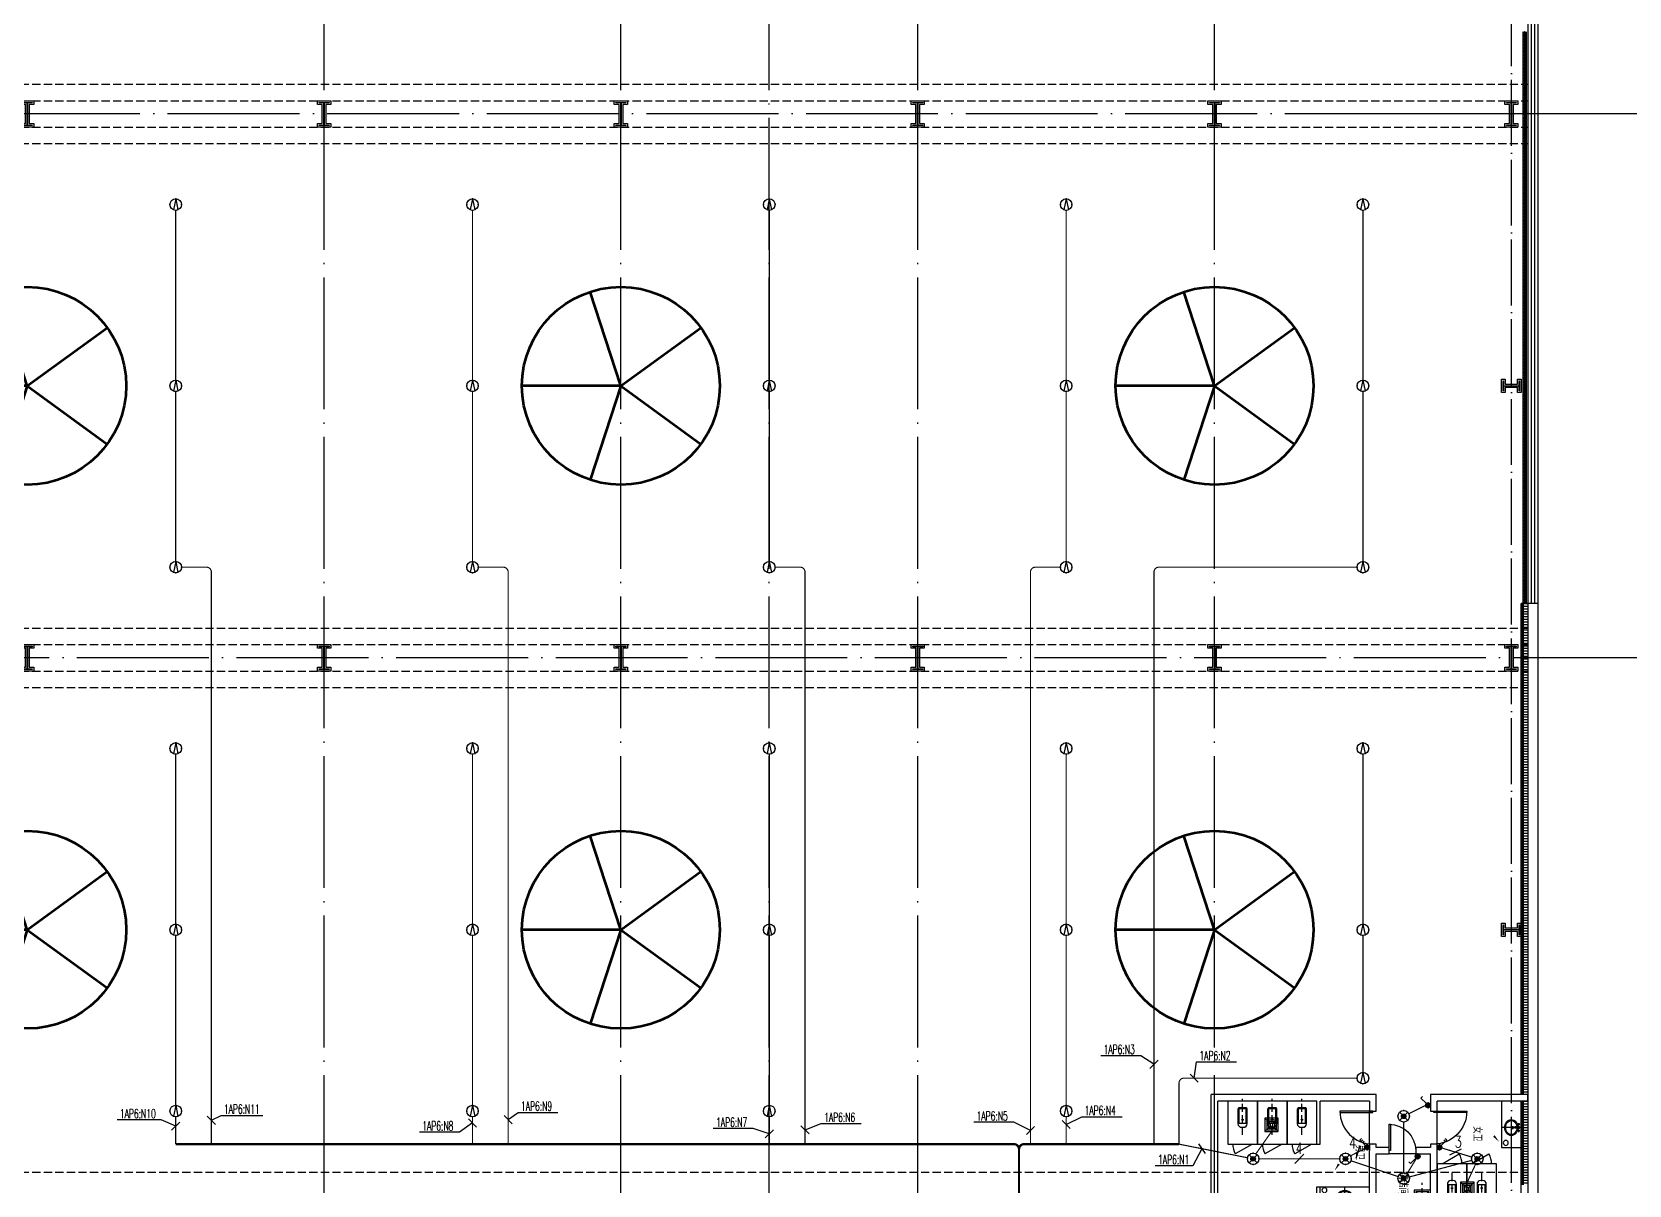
# Model space of a CAD drawing. Extents: x -1396510 to 1250330, y -1892470 to 1623980.
# Drawn here: x 107627 to 156055, y -798625 to -763642 of the extents above; entities that cross this region are included whole.
import ezdxf
from ezdxf.enums import TextEntityAlignment as Align

# ---------------------------------------------------------------- set-up
doc = ezdxf.new("R2010")
doc.units = 0
doc.header["$LTSCALE"] = 1000
doc.header["$MEASUREMENT"] = 0
for name, pattern in [('10平面$1$DOTE', [2.42, 2, -0.2, 0.02, -0.2]), ('DASH', [0.35, 0.25, -0.1]), ('DOTE', [2.42, 2, -0.2, 0.02, -0.2])]:
    doc.linetypes.add(name, pattern=pattern)
doc.layers.get('Defpoints').update_dxf_attribs({"color": 210})
for name, color, linetype in [('10平面$1$A-AXIS-DOTE', 14, '10平面$1$DOTE'), ('99平面图例外参$0$A-HATCH-2', 251, 'Continuous'), ('A-AXIS-DOTE', 14, 'DOTE'), ('A-AXIS-DP', 126, 'Continuous'), ('A-AXIS-SYMB', 3, 'Continuous'), ('A-HATCH-2', 251, 'Continuous'), ('A-HRAIL', 173, 'Continuous'), ('A-LIN-V', 9, 'Continuous'), ('A-TEXT', 61, 'Continuous'), ('A-WC', 223, 'Continuous'), ('A-WINDOW', 140, 'Continuous'), ('AS-COLN', 6, 'Continuous'), ('AS-WALL', 40, 'Continuous'), ('CURTWALL', 4, 'Continuous'), ('DIM-照明', 3, 'Continuous'), ('EQUIP-照明', 3, 'Continuous'), ('TEL_TEXT', 7, 'Continuous'), ('WIRE-照明', 1, 'Continuous'), ('建-门', 4, 'Continuous'), ('灯具', 1, 'Continuous')]:
    doc.layers.add(name, color=color, linetype=linetype)
doc.layers.add('A-云线2', color=3, linetype='Continuous', plot=False)
doc.styles.add('_TCH_WINDOW', font='SIMPLEX', dxfattribs={"height": 3.5, "bigfont": 'GBCBIG'})
doc.styles.add('_TEL_DIM', font='SIMPLEX', dxfattribs={"width": 0.8, "height": 3.5, "bigfont": 'HZTXT'})
doc.styles.get("Standard").update_dxf_attribs({"font": 'gbenor.shx', "bigfont": 'gbcbig.shx'})

# ---------------------------------------------------------------- blocks, each defined once
blk = doc.blocks.new('清洁间')
at = {"layer": 'A-AXIS-DOTE', "color": 0, "linetype": 'DASH'}
blk.add_lwpolyline([(2044571, 1694020), (2045331, 1694020)], dxfattribs=at)
at = {"layer": 'A-WC', "color": 0}
for points in [[(2045106, 1693770), (2045106, 1694270), (2044606, 1694270), (2044606, 1693770)], [(2045056, 1693820), (2045056, 1694220), (2044656, 1694220), (2044656, 1693820)]]:
    blk.add_lwpolyline(points, close=True, dxfattribs=at)
for points in [[(2044828, 1694048), (2044656, 1694220)], [(2044884, 1694048), (2045056, 1694220)], [(2044656, 1693820), (2044828, 1693991)], [(2045056, 1693820), (2044884, 1693991)]]:
    blk.add_lwpolyline(points, dxfattribs=at)
blk.add_circle((2044856, 1694020), 40, dxfattribs=at)
blk = doc.blocks.new('厕卫')
at = {"layer": 'A-AXIS-DOTE', "color": 0, "linetype": 'DASH'}
blk.add_line((50, -823), (50, 272), dxfattribs=at)
at = {"layer": 'A-WC', "color": 0}
for p, q in [((190, -470), (-90, -470)), ((-60, -40), (-60, -470)), ((150, -30), (-50, -30)), ((160, -470), (160, -40)), ((350, -1097), (-170, -1397))]:
    blk.add_line(p, q, dxfattribs=at)
blk.add_lwpolyline([(-400, 203), (-400, -1097), (500, -1097), (500, 203)], close=True, dxfattribs=at)
blk.add_lwpolyline([(190, -40, 0.414214), (150, 0), (-50, 0, 0.414214), (-90, -40), (-90, -480, 0.414214), (20, -590), (80, -590, 0.414214), (190, -480)], format="xyb", close=True, dxfattribs=at)
blk.add_circle((50, -359), 20, dxfattribs=at)
for centre, radius, start, end in [((-50, -40), 10, 90, 180), ((150, -40), 10, 0, 90), ((350, -1097), 600, 180, 209.9999)]:
    blk.add_arc(centre, radius, start, end, dxfattribs=at)
for p in [(50, 0), (50, -359)]:
    blk.add_point(p, dxfattribs=at)
blk = doc.blocks.new('$lvtry$00000224')
at = {"color": 0}
for p, q in [((-363, 0), (-363, -300)), ((-338, 0), (-363, 0)), ((-338, -300), (-363, -300)), ((-338, 0), (-338, -300)), ((337, 0), (337, -300)), ((362, 0), (337, 0)), ((362, -300), (337, -300)), ((362, 0), (362, -300))]:
    blk.add_line(p, q, dxfattribs=at)
at = {"color": 0, "elevation": 0}
blk.add_lwpolyline([(-205, -131), (-205, 0), (205, 0), (205, -131, 0.268068), (51, -263, -0.317765), (0, -300, -0.317765), (-51, -263, 0.268068)], format="xyb", close=True, dxfattribs=at)
at = {"color": 0}
blk.add_circle((0, -182, 0), 20, dxfattribs=at)
for centre, radius, start, end in [((-152, -115, 0), 10, 114.1084, 248.1394), ((5, -466, 0), 395, 66.6675, 114.1084), ((-243, -341, 0), 233, 19.2639, 68.1394), ((0, -256, 0), 24, 199.2639, 269.4998), ((0, -256, 0), 24, 270.5002, 340.7361), ((243, -341, 0), 233, 110.4941, 160.7361), ((158, -113, 0), 10, 290.4941, 66.6675)]:
    blk.add_arc(centre, radius, start, end, dxfattribs=at)
blk.add_point((0, -182, 0), dxfattribs=at)
at = {"layer": 'A-AXIS-DOTE', "color": 0}
blk.add_lwpolyline([(0, 153), (0, -367)], dxfattribs=at)
blk = doc.blocks.new('小便器')
at = {"layer": 'A-WC', "color": 8, "xscale": -1, "rotation": 89.99999999999999}
blk.add_blockref('$lvtry$00000224', (2044606, 1695654), dxfattribs=at)
blk = doc.blocks.new('45345')
at = {"layer": 'A-WC'}
h = blk.add_hatch(dxfattribs=at)
h.set_pattern_fill('ANSI31', color=0, scale=10)
h.set_pattern_definition([(30, (40598742844.535, 3385776346.45), (-7.9375, 13.74815), [])])
edge = h.paths.add_edge_path()
edge.add_arc((40598742441.347763, 3385774511.717568), 50, 0, 360)
at = {"layer": 'A-WC', "color": 0}
blk.add_circle((40598742441.347763, 3385774511.717568), 50, dxfattribs=at)
blk = doc.blocks.new('343243')
at = {"layer": '10平面$1$A-AXIS-DOTE', "color": 0}
blk.add_lwpolyline([(-137039, 783550), (-137039, 784210)], dxfattribs=at)
at = {"layer": 'A-WC', "color": 0}
for p, q in [((-137176, 783694), (-137103, 783694)), ((-137139, 783657), (-137139, 783731)), ((-137084, 783875), (-136994, 783875)), ((-137071, 783707), (-137056, 783814)), ((-137064, 783668), (-137071, 783707)), ((-137064, 783668), (-137056, 783814)), ((-137064, 783668), (-137014, 783668)), ((-137063, 783687), (-137015, 783687)), ((-137056, 783814), (-137022, 783814)), ((-137056, 783804), (-137022, 783804)), ((-137039, 783830), (-137039, 783920)), ((-137014, 783668), (-137022, 783814)), ((-137008, 783707), (-137022, 783814)), ((-137014, 783668), (-137008, 783707)), ((-136976, 783694), (-136903, 783694)), ((-136939, 783657), (-136939, 783731))]:
    blk.add_line(p, q, dxfattribs=at)
for points in [[(-137069, 783721, -0.055034), (-137132, 783735, -0.088849), (-137208, 783776, -0.104988), (-137263, 783843, -0.12017), (-137282, 783920, -0.12017), (-137263, 783997, -0.104988), (-137208, 784064, -0.088849), (-137132, 784105, -0.080052), (-137039, 784120, -0.080052)], [(-137065, 783751, -0.056066), (-137123, 783763, -0.088849), (-137190, 783800, -0.104988), (-137237, 783857, -0.12017), (-137252, 783920, -0.12017), (-137237, 783983, -0.104988), (-137190, 784040, -0.088849), (-137123, 784077, -0.080052), (-137039, 784090, -0.080052)], [(-137039, 784120, -0.080052), (-136946, 784105, -0.088849), (-136870, 784064, -0.104988), (-136815, 783997, -0.12017), (-136796, 783920, -0.12017), (-136815, 783843, -0.104988), (-136870, 783776, -0.088849), (-136946, 783735, -0.055034), (-137010, 783721, -0.080052)], [(-137039, 784090, -0.080052), (-136956, 784077, -0.088849), (-136889, 784040, -0.104988), (-136842, 783983, -0.12017), (-136826, 783920, -0.12017), (-136842, 783857, -0.104988), (-136889, 783800, -0.088849), (-136956, 783763, -0.056066), (-137014, 783751, -0.080052)]]:
    blk.add_lwpolyline(points, format="xyb", dxfattribs=at)
for centre, radius in [((-137139, 783694), 25), ((-137139, 783694), 15), ((-137039, 783875), 30), ((-137039, 783875), 20), ((-136939, 783694), 25), ((-136939, 783694), 15)]:
    blk.add_circle(centre, radius, dxfattribs=at)
for centre, start, end in [((-137040, 783695), 80.5252, 279.4748), ((-137038, 783695), 260.5252, 99.4748)]:
    blk.add_arc(centre, 7.19, start, end, dxfattribs=at)
blk = doc.blocks.new('*U14')
at = {"color": 0}
blk.add_lwpolyline([(500, 0), (500, 1000), (460, 1000), (460, 0)], close=True, dxfattribs=at)
blk.add_arc((500, 0), 1000, 90, 180, dxfattribs=at)
blk = doc.blocks.new('*U13')
at = {"color": 0, "xscale": 0.001, "yscale": 0.001, "zscale": 0.001}
blk.add_blockref('*U14', (0, 0), dxfattribs=at)
blk = doc.blocks.new('*U16')
at = {"color": 0}
blk.add_lwpolyline([(400, 0), (400, 800), (360, 800), (360, 0)], close=True, dxfattribs=at)
blk.add_arc((400, 0), 800, 90, 180, dxfattribs=at)
blk = doc.blocks.new('*U15')
at = {"color": 0, "xscale": 0.00125, "yscale": 0.00125, "zscale": 0.00125}
blk.add_blockref('*U16', (0, 0), dxfattribs=at)
blk = doc.blocks.new('G$CA7A27C8F')
at = {"layer": 'A-AXIS-DOTE', "color": 8}
blk.add_lwpolyline([(2222, -4363), (1702, -4363)], dxfattribs=at)
at = {"layer": 'A-AXIS-SYMB', "color": 8}
for points in [[(-426, 1047, 0, 0, 0), (104, 1517, 0, 64, 0), (-76, 1358, 0, 0, 0)], [(1310, -1863, 0, 0, 0), (1840, -1393, 0, 64, 0), (1660, -1552, 0, 0, 0)], [(364, -3083, 0, 0, 0), (980, -3473, 0, 64, 0), (777, -3344, 0, 0, 0)]]:
    blk.add_lwpolyline(points, format="xyseb", dxfattribs=at)
at = {"layer": 'A-LIN-V', "color": 8}
blk.add_line((2070, 2187), (-1130, 2187), dxfattribs=at)
at = {"layer": 'A-WC', "color": 8}
for p, q in [((1470, -3913), (1470, -2413)), ((2070, -4700), (1770, -4700)), ((1770, -4700), (1770, -4725)), ((2070, -4725), (1770, -4725))]:
    blk.add_line(p, q, dxfattribs=at)
at = {"layer": 'A-WC'}
blk.add_line((2070, -4700), (2070, -4725), dxfattribs=at)
at = {"layer": 'A-WC', "color": 8}
blk.add_lwpolyline([(-1130, 1587), (270, 1587), (270, 2187), (270, 2187)], dxfattribs=at)
at = {"layer": 'A-WC', "color": 8, "elevation": 0}
blk.add_lwpolyline([(1939, -4568), (2070, -4568), (2070, -4158), (1939, -4158, -0.268068), (1806, -4312, 0.317765), (1770, -4363, 0.317765), (1806, -4414, -0.268068)], format="xyb", close=True, dxfattribs=at)
at = {"layer": 'A-WC', "color": 8}
blk.add_circle((1888, -4363, 0), 20, dxfattribs=at)
for centre, radius, start, end in [((1814, -4363, 0), 24, 109.2639, 179.4998), ((1729, -4120, 0), 233, 289.2639, 339.5059), ((1957, -4205, 0), 10, 23.3325, 159.5059), ((1603, -4358, 0), 395, 335.8916, 23.3325), ((1814, -4363, 0), 24, 180.5002, 250.7361), ((1729, -4606, 0), 233, 21.8606, 70.7361), ((1955, -4515, 0), 10, 201.8606, 335.8916)]:
    blk.add_arc(centre, radius, start, end, dxfattribs=at)
blk.add_point((1888, -4363, 0), dxfattribs=at)
at = {"layer": 'AS-WALL'}
for p, q in [((-1330, 2387), (-1330, -563)), ((-1130, 2387), (-1330, 2387)), ((-1130, 2387), (-1130, -363)), ((2070, 2387), (2070, -363)), ((2270, 2387), (2070, 2387)), ((2270, 2387), (2270, -463)), ((-830, -363), (-1130, -363)), ((-830, -563), (-830, -363)), ((370, -363), (170, -363)), ((170, -363), (170, -563)), ((2070, -363), (370, -363)), ((2270, -463), (2270, -2313)), ((-1330, -563), (-830, -563)), ((170, -563), (270, -563)), ((270, -563), (270, -1013)), ((470, -1013), (470, -563)), ((2070, -563), (470, -563)), ((2070, -563), (2070, -2213)), ((270, -1013), (470, -1013)), ((470, -1813), (270, -1813)), ((270, -1813), (270, -2213)), ((470, -2213), (470, -1813)), ((-1330, -2213), (-1330, -3963)), ((-830, -2213), (-1330, -2213)), ((-1130, -2413), (-1130, -3913)), ((-1130, -2413), (-830, -2413)), ((-830, -2413), (-830, -2213)), ((270, -2213), (170, -2213)), ((170, -2213), (170, -2413)), ((170, -2413), (370, -2413)), ((2070, -2413), (370, -2413)), ((2070, -2213), (470, -2213)), ((2070, -2413), (2070, -3913)), ((2270, -2313), (2270, -3963)), ((-1330, -3963), (-1330, -7213)), ((170, -3913), (-1130, -3913)), ((170, -4013), (-1130, -4013)), ((-1130, -4013), (-1130, -7013)), ((170, -4013), (170, -3913)), ((2070, -3913), (1470, -3913)), ((1470, -4013), (1470, -3913)), ((2070, -4013), (1470, -4013)), ((2070, -4013), (2070, -7013)), ((2270, -3963), (2270, -7213)), ((2270, -7213), (-1330, -7213)), ((2070, -7013), (-1130, -7013))]:
    blk.add_line(p, q, dxfattribs=at)
at = {"layer": '建-门'}
for p, q in [((170, -363), (-830, -363)), ((470, -1013), (470, -1813)), ((170, -2413), (-830, -2413))]:
    blk.add_line(p, q, dxfattribs=at)
at = {"color": 8}
for name, p, rotation in [('厕卫', (1866, 1037), 270), ('厕卫', (1866, 137), 270), ('厕卫', (-928, -4513), 90), ('小便器', (2046676, 1690591), 180), ('厕卫', (-928, -5413), 90), ('小便器', (2046676, 1689891), 180), ('厕卫', (-928, -6313), 90), ('小便器', (2046676, 1689191), 180)]:
    blk.add_blockref(name, p, dxfattribs=dict(at, rotation=rotation))
at = {"layer": 'A-HRAIL', "color": 8, "rotation": 180}
blk.add_blockref('清洁间', (2046676, 1693207), dxfattribs=at)
at = {"layer": 'A-LIN-V', "color": 8, "xscale": -1.5, "yscale": 1.5, "zscale": 1.5}
for p in [(60898113797, -5078660050), (60898115621, -5078662967), (60898115232, -5078665548)]:
    blk.add_blockref('45345', p, dxfattribs=at)
at = {"layer": 'A-WINDOW', "color": 8}
for p, rotation in [((-137370, 785805), 180), ((785700, 133876), 90)]:
    blk.add_blockref('343243', p, dxfattribs=dict(at, rotation=rotation))
at = {"layer": '建-门'}
for name, p, xscale, yscale, zscale, rotation in [('*U13', (-330, -463), 1000, -1000, 199.9999999999999, 180.0000000000208), ('*U15', (370, -1413), 800, -800, 199.9999999999998, 270), ('*U13', (-330, -2313), 1000, 1000, 200, 180.0000000000208)]:
    blk.add_blockref(name, p, dxfattribs=dict(at, xscale=xscale, yscale=yscale, zscale=zscale, rotation=rotation))
at = {"layer": 'A-TEXT', "color": 8, "style": '_TCH_WINDOW'}
for s, p in [('女卫', (-372, 733)), ('清洁间', (1028, -1515)), ('男卫', (191, -2836))]:
    blk.add_text(s, height=231.5, dxfattribs=at).set_placement(p)
blk = doc.blocks.new('nt66')
at = {"layer": 'A-HATCH-2', "color": 8}
blk.add_lwpolyline([(-195840, 766870), (-195440, 766870), (-195440, 766758), (-195586, 766758), (-195586, 766182), (-195440, 766182), (-195440, 766070), (-195840, 766070), (-195840, 766182), (-195694, 766182), (-195694, 766758), (-195840, 766758)], close=True, dxfattribs=at)
at = {"layer": 'AS-COLN'}
blk.add_lwpolyline([(-195790, 766820), (-195490, 766820), (-195490, 766808), (-195636, 766808), (-195636, 766132), (-195490, 766132), (-195490, 766120), (-195790, 766120), (-195790, 766132), (-195644, 766132), (-195644, 766808), (-195790, 766808)], close=True, dxfattribs=at)
blk = doc.blocks.new('342343243')
at = {"layer": 'A-AXIS-DP', "color": 5}
blk.add_lwpolyline([(-155704, 832070), (-155404, 832070), (-155404, 832058), (-155550, 832058), (-155550, 831582), (-155404, 831582), (-155404, 831570), (-155704, 831570), (-155704, 831582), (-155558, 831582), (-155558, 832058), (-155704, 832058), (-155704, 832070)], close=True, dxfattribs=at)
at = {"layer": 'A-HATCH-2'}
blk.add_lwpolyline([(-155754, 832120), (-155354, 832120), (-155354, 832008), (-155500, 832008), (-155500, 831632), (-155354, 831632), (-155354, 831520), (-155754, 831520), (-155754, 831632), (-155608, 831632), (-155608, 832008), (-155754, 832008)], close=True, dxfattribs=at)
blk = doc.blocks.new('33333')
for p in [(21786, -93400), (30786, -93400), (39786, -93400), (48786, -93400), (57786, -93400), (66786, -93400), (21786, -109900), (30786, -109900), (39786, -109900), (48786, -109900), (57786, -109900), (66786, -109900)]:
    blk.add_blockref('nt66', p)
at = {"layer": 'A-AXIS-DP', "rotation": 270}
for p in [(-960674, 509266), (-960674, 492766)]:
    blk.add_blockref('342343243', p, dxfattribs=at)
blk = doc.blocks.new('w42343')
at = {"layer": 'A-HATCH-2', "color": 8, "linetype": 'DASH'}
for p, q in [((-263654, 673970), (-128354, 673970)), ((-263654, 673470), (-128354, 673470)), ((-263654, 672670), (-128354, 672670)), ((-263654, 672170), (-128354, 672170)), ((-263654, 657470), (-128354, 657470)), ((-263654, 656970), (-128354, 656970)), ((-263654, 656170), (-128354, 656170)), ((-263654, 655670), (-128354, 655670)), ((-263654, 640970), (-128354, 640970))]:
    blk.add_line(p, q, dxfattribs=at)
blk = doc.blocks.new('w4324324')
at = {"layer": 'A-HATCH-2', "color": 0, "lineweight": 60}
for q in [(-1694760, 686605), (-1697614, 684532), (-1691907, 684532), (-1696524, 681178), (-1692997, 681178)]:
    blk.add_line((-1694760, 683605), q, dxfattribs=at)
blk.add_circle((-1694760, 683605), 3000, dxfattribs=at)
blk = doc.blocks.new('ner546')
at = {"layer": 'A-LIN-V', "color": 8}
for p in [(565280, -28744), (581780, -28744), (565280, -46744), (581780, -46744), (565280, -64744), (581780, -64744)]:
    blk.add_blockref('w4324324', p, dxfattribs=at)
blk = doc.blocks.new('99平面图例外参$0$$LinePat$填挖边坡')
at = {"color": 0}
for p, q in [((0, 0), (0, -1500)), ((300, 0), (300, -600))]:
    blk.add_line(p, q, dxfattribs=at)
at = {"layer": 'Defpoints', "color": 0}
blk.add_point((600, 0), dxfattribs=at)
blk = doc.blocks.new('99平面图例外参$0$$LinePat$圆环')
for points in [[(0, 150), (300, 150)], [(0, 0), (300, 0)], [(0, -150), (300, -150)]]:
    blk.add_lwpolyline(points)
at = {"color": 0}
blk.add_circle((150, 0), 150, dxfattribs=at)
blk = doc.blocks.new('世赫2#厂房一层0821')
at = {"layer": 'A-AXIS-DOTE', "color": 8, "ltscale": 2}
for p, q in [((120300, -87498.9), (120300, 6300)), ((129300, -87498.9), (129300, 6300)), ((133800, -87498.9), (133800, 6300)), ((138300, -87498.9), (138300, 6300)), ((147300, -87498.9), (147300, 6300)), ((163114.2, -49500), (-11095.8, -49500)), ((165204.2, -66000), (-11095.8, -66000))]:
    blk.add_line(p, q, dxfattribs=at)
at = {"layer": 'A-AXIS-DOTE', "color": 8}
blk.add_line((156300, -89188.9), (156300, 6366.1), dxfattribs=at)
at = {"layer": 'A-AXIS-DP'}
blk.add_line((159644.2, -49500), (152824.2, -49500), dxfattribs=at)
at = {"layer": 'A-LIN-V'}
for p, q in [((156600, -79250), (156600, -64350)), ((156800, -64350), (156600, -64350)), ((156600, -82650), (156600, -79450))]:
    blk.add_line(p, q, dxfattribs=at)
at = {"layer": 'AS-WALL'}
for p, q in [((156800, -64350), (156800, -82850)), ((157100, -64350), (156800, -64350)), ((157100, -64350), (157100, -82850))]:
    blk.add_line(p, q, dxfattribs=at)
at = {"layer": 'CURTWALL'}
for p, q in [((156800, -41400), (156800, -64350)), ((156900, -41400), (156900, -64350)), ((157000, -41400), (157000, -64350)), ((157100, -41400), (157100, -64350)), ((157100, -64350), (156800, -64350))]:
    blk.add_line(p, q, dxfattribs=at)
at = {"color": 8, "rotation": 270}
blk.add_blockref('G$CA7A27C8F', (154412.9, -80580.4), dxfattribs=at)
at = {"layer": '99平面图例外参$0$A-HATCH-2', "color": 203, "yscale": 0.1333333333333333, "zscale": 0.1333333333333333}
for p, xscale, rotation in [((156600, -64350), -0.1335125448076481, 89.99999999825124), ((156600, -64430.1), -0.1335125448076481, 89.99999999825124), ((156600, -64510.2), -0.1335125448076481, 89.99999999825124), ((156600, -64590.3), -0.1335125448076481, 89.99999999825124), ((156600, -64670.4), -0.1335125448076481, 89.99999999825124), ((156600, -64750.5), -0.1335125448076481, 89.99999999825124), ((156600, -64830.6), -0.1335125448076481, 89.99999999825124), ((156600, -64910.8), -0.1335125448076481, 89.99999999825124), ((156600, -64990.9), -0.1335125448076481, 89.99999999825124), ((156600, -65071), -0.1335125448076481, 89.99999999825124), ((156600, -65151.1), -0.1335125448076481, 89.99999999825124), ((156600, -65231.2), -0.1335125448076481, 89.99999999825124), ((156600, -65311.3), -0.1335125448076481, 89.99999999825124), ((156600, -65391.4), -0.1335125448076481, 89.99999999825124), ((156600, -65471.5), -0.1335125448076481, 89.99999999825124), ((156600, -65551.6), -0.1335125448076481, 89.99999999825124), ((156600, -65631.7), -0.1335125448076481, 89.99999999825124), ((156600, -65711.8), -0.1335125448076481, 89.99999999825124), ((156600, -65791.9), -0.1335125448076481, 89.99999999825124), ((156600, -65872), -0.1335125448076481, 89.99999999825124), ((156600, -65952.2), -0.1335125448076481, 89.99999999825124), ((156600, -66032.3), -0.1335125448076481, 89.99999999825124), ((156600, -66112.4), -0.1335125448076481, 89.99999999825124), ((156600, -66192.5), -0.1335125448076481, 89.99999999825124), ((156600, -66272.6), -0.1335125448076481, 89.99999999825124), ((156600, -66352.7), -0.1335125448076481, 89.99999999825124), ((156600, -66432.8), -0.1335125448076481, 89.99999999825124), ((156600, -66512.9), -0.1335125448076481, 89.99999999825124), ((156600, -66593), -0.1335125448076481, 89.99999999825124), ((156600, -66673.1), -0.1335125448076481, 89.99999999825124), ((156600, -66753.2), -0.1335125448076481, 89.99999999825124), ((156600, -66833.3), -0.1335125448076481, 89.99999999825124), ((156600, -66913.4), -0.1335125448076481, 89.99999999825124), ((156600, -66993.5), -0.1335125448076481, 89.99999999825124), ((156600, -67073.7), -0.1335125448076481, 89.99999999825124), ((156600, -67153.8), -0.1335125448076481, 89.99999999825124), ((156600, -67233.9), -0.1335125448076481, 89.99999999825124), ((156600, -67314), -0.1335125448076481, 89.99999999825124), ((156600, -67394.1), -0.1335125448076481, 89.99999999825124), ((156600, -67474.2), -0.1335125448076481, 89.99999999825124), ((156600, -67554.3), -0.1335125448076481, 89.99999999825124), ((156600, -67634.4), -0.1335125448076481, 89.99999999825124), ((156600, -67714.5), -0.1335125448076481, 89.99999999825124), ((156600, -67794.6), -0.1335125448076481, 89.99999999825124), ((156600, -67874.7), -0.1335125448076481, 89.99999999825124), ((156600, -67954.8), -0.1335125448076481, 89.99999999825124), ((156600, -68034.9), -0.1335125448076481, 89.99999999825124), ((156600, -68115.1), -0.1335125448076481, 89.99999999825124), ((156600, -68195.2), -0.1335125448076481, 89.99999999825124), ((156600, -68275.3), -0.1335125448076481, 89.99999999825124), ((156600, -68355.4), -0.1335125448076481, 89.99999999825124), ((156600, -68435.5), -0.1335125448076481, 89.99999999825124), ((156600, -68515.6), -0.1335125448076481, 89.99999999825124), ((156600, -68595.7), -0.1335125448076481, 89.99999999825124), ((156600, -68675.8), -0.1335125448076481, 89.99999999825124), ((156600, -68755.9), -0.1335125448076481, 89.99999999825124), ((156600, -68836), -0.1335125448076481, 89.99999999825124), ((156600, -68916.1), -0.1335125448076481, 89.99999999825124), ((156600, -68996.2), -0.1335125448076481, 89.99999999825124), ((156600, -69076.3), -0.1335125448076481, 89.99999999825124), ((156600, -69156.5), -0.1335125448076481, 89.99999999825124), ((156600, -69236.6), -0.1335125448076481, 89.99999999825124), ((156600, -69316.7), -0.1335125448076481, 89.99999999825124), ((156600, -69396.8), -0.1335125448076481, 89.99999999825124), ((156600, -69476.9), -0.1335125448076481, 89.99999999825124), ((156600, -69557), -0.1335125448076481, 89.99999999825124), ((156600, -69637.1), -0.1335125448076481, 89.99999999825124), ((156600, -69717.2), -0.1335125448076481, 89.99999999825124), ((156600, -69797.3), -0.1335125448076481, 89.99999999825124), ((156600, -69877.4), -0.1335125448076481, 89.99999999825124), ((156600, -69957.5), -0.1335125448076481, 89.99999999825124), ((156600, -70037.6), -0.1335125448076481, 89.99999999825124), ((156600, -70117.7), -0.1335125448076481, 89.99999999825124), ((156600, -70197.8), -0.1335125448076481, 89.99999999825124), ((156600, -70278), -0.1335125448076481, 89.99999999825124), ((156600, -70358.1), -0.1335125448076481, 89.99999999825124), ((156600, -70438.2), -0.1335125448076481, 89.99999999825124), ((156600, -70518.3), -0.1335125448076481, 89.99999999825124), ((156600, -70598.4), -0.1335125448076481, 89.99999999825124), ((156600, -70678.5), -0.1335125448076481, 89.99999999825124), ((156600, -70758.6), -0.1335125448076481, 89.99999999825124), ((156600, -70838.7), -0.1335125448076481, 89.99999999825124), ((156600, -70918.8), -0.1335125448076481, 89.99999999825124), ((156600, -70998.9), -0.1335125448076481, 89.99999999825124), ((156600, -71079), -0.1335125448076481, 89.99999999825124), ((156600, -71159.1), -0.1335125448076481, 89.99999999825124), ((156600, -71239.2), -0.1335125448076481, 89.99999999825124), ((156600, -71319.4), -0.1335125448076481, 89.99999999825124), ((156600, -71399.5), -0.1335125448076481, 89.99999999825124), ((156600, -71479.6), -0.1335125448076481, 89.99999999825124), ((156600, -71559.7), -0.1335125448076481, 89.99999999825124), ((156600, -71639.8), -0.1335125448076481, 89.99999999825124), ((156600, -71719.9), -0.1335125448076481, 89.99999999825124), ((156600, -71800), -0.1335125448076481, 89.99999999825124), ((156600, -71880.1), -0.1335125448076481, 89.99999999825124), ((156600, -71960.2), -0.1335125448076481, 89.99999999825124), ((156600, -72040.3), -0.1335125448076481, 89.99999999825124), ((156600, -72120.4), -0.1335125448076481, 89.99999999825124), ((156600, -72200.5), -0.1335125448076481, 89.99999999825124), ((156600, -72280.6), -0.1335125448076481, 89.99999999825124), ((156600, -72360.8), -0.1335125448076481, 89.99999999825124), ((156600, -72440.9), -0.1335125448076481, 89.99999999825124), ((156600, -72521), -0.1335125448076481, 89.99999999825124), ((156600, -72601.1), -0.1335125448076481, 89.99999999825124), ((156600, -72681.2), -0.1335125448076481, 89.99999999825124), ((156600, -72761.3), -0.1335125448076481, 89.99999999825124), ((156600, -72841.4), -0.1335125448076481, 89.99999999825124), ((156600, -72921.5), -0.1335125448076481, 89.99999999825124), ((156600, -73001.6), -0.1335125448076481, 89.99999999825124), ((156600, -73081.7), -0.1335125448076481, 89.99999999825124), ((156600, -73161.8), -0.1335125448076481, 89.99999999825124), ((156600, -73241.9), -0.1335125448076481, 89.99999999825124), ((156600, -73322), -0.1335125448076481, 89.99999999825124), ((156600, -73402.2), -0.1335125448076481, 89.99999999825124), ((156600, -73482.3), -0.1335125448076481, 89.99999999825124), ((156600, -73562.4), -0.1335125448076481, 89.99999999825124), ((156600, -73642.5), -0.1335125448076481, 89.99999999825124), ((156600, -73722.6), -0.1335125448076481, 89.99999999825124), ((156600, -73802.7), -0.1335125448076481, 89.99999999825124), ((156600, -73882.8), -0.1335125448076481, 89.99999999825124), ((156600, -73962.9), -0.1335125448076481, 89.99999999825124), ((156600, -74043), -0.1335125448076481, 89.99999999825124), ((156600, -74123.1), -0.1335125448076481, 89.99999999825124), ((156600, -74203.2), -0.1335125448076481, 89.99999999825124), ((156600, -74283.3), -0.1335125448076481, 89.99999999825124), ((156600, -74363.4), -0.1335125448076481, 89.99999999825124), ((156600, -74443.5), -0.1335125448076481, 89.99999999825124), ((156600, -74523.7), -0.1335125448076481, 89.99999999825124), ((156600, -74603.8), -0.1335125448076481, 89.99999999825124), ((156600, -74683.9), -0.1335125448076481, 89.99999999825124), ((156600, -74764), -0.1335125448076481, 89.99999999825124), ((156600, -74844.1), -0.1335125448076481, 89.99999999825124), ((156600, -74924.2), -0.1335125448076481, 89.99999999825124), ((156600, -75004.3), -0.1335125448076481, 89.99999999825124), ((156600, -75084.4), -0.1335125448076481, 89.99999999825124), ((156600, -75164.5), -0.1335125448076481, 89.99999999825124), ((156600, -75244.6), -0.1335125448076481, 89.99999999825124), ((156600, -75324.7), -0.1335125448076481, 89.99999999825124), ((156600, -75404.8), -0.1335125448076481, 89.99999999825124), ((156600, -75484.9), -0.1335125448076481, 89.99999999825124), ((156600, -75565.1), -0.1335125448076481, 89.99999999825124), ((156600, -75645.2), -0.1335125448076481, 89.99999999825124), ((156600, -75725.3), -0.1335125448076481, 89.99999999825124), ((156600, -75805.4), -0.1335125448076481, 89.99999999825124), ((156600, -75885.5), -0.1335125448076481, 89.99999999825124), ((156600, -75965.6), -0.1335125448076481, 89.99999999825124), ((156600, -76045.7), -0.1335125448076481, 89.99999999825124), ((156600, -76125.8), -0.1335125448076481, 89.99999999825124), ((156600, -76205.9), -0.1335125448076481, 89.99999999825124), ((156600, -76286), -0.1335125448076481, 89.99999999825124), ((156600, -76366.1), -0.1335125448076481, 89.99999999825124), ((156600, -76446.2), -0.1335125448076481, 89.99999999825124), ((156600, -76526.3), -0.1335125448076481, 89.99999999825124), ((156600, -76606.5), -0.1335125448076481, 89.99999999825124), ((156600, -76686.6), -0.1335125448076481, 89.99999999825124), ((156600, -76766.7), -0.1335125448076481, 89.99999999825124), ((156600, -76846.8), -0.1335125448076481, 89.99999999825124), ((156600, -76926.9), -0.1335125448076481, 89.99999999825124), ((156600, -77007), -0.1335125448076481, 89.99999999825124), ((156600, -77087.1), -0.1335125448076481, 89.99999999825124), ((156600, -77167.2), -0.1335125448076481, 89.99999999825124), ((156600, -77247.3), -0.1335125448076481, 89.99999999825124), ((156600, -77327.4), -0.1335125448076481, 89.99999999825124), ((156600, -77407.5), -0.1335125448076481, 89.99999999825124), ((156600, -77487.6), -0.1335125448076481, 89.99999999825124), ((156600, -77567.7), -0.1335125448076481, 89.99999999825124), ((156600, -77647.8), -0.1335125448076481, 89.99999999825124), ((156600, -77728), -0.1335125448076481, 89.99999999825124), ((156600, -77808.1), -0.1335125448076481, 89.99999999825124), ((156600, -77888.2), -0.1335125448076481, 89.99999999825124), ((156600, -77968.3), -0.1335125448076481, 89.99999999825124), ((156600, -78048.4), -0.1335125448076481, 89.99999999825124), ((156600, -78128.5), -0.1335125448076481, 89.99999999825124), ((156600, -78208.6), -0.1335125448076481, 89.99999999825124), ((156600, -78288.7), -0.1335125448076481, 89.99999999825124), ((156600, -78368.8), -0.1335125448076481, 89.99999999825124), ((156600, -78448.9), -0.1335125448076481, 89.99999999825124), ((156600, -78529), -0.1335125448076481, 89.99999999825124), ((156600, -78609.1), -0.1335125448076481, 89.99999999825124), ((156600, -78689.2), -0.1335125448076481, 89.99999999825124), ((156600, -78769.4), -0.1335125448076481, 89.99999999825124), ((156600, -78849.5), -0.1335125448076481, 89.99999999825124), ((156600, -78929.6), -0.1335125448076481, 89.99999999825124), ((156600, -79009.7), -0.1335125448076481, 89.99999999825124), ((156600, -79089.8), -0.1335125448076481, 89.99999999825124), ((156600, -79169.9), -0.1335125448076481, 89.99999999825124), ((156600, -79450), -0.1333333333333333, 90.00000000002659), ((156600, -79530), -0.1333333333333333, 90.00000000002659), ((156600, -79610), -0.1333333333333333, 90.00000000002659), ((156600, -79690), -0.1333333333333333, 90.00000000002659), ((156600, -79770), -0.1333333333333333, 90.00000000002659), ((156600, -79850), -0.1333333333333333, 90.00000000002659), ((156600, -79930), -0.1333333333333333, 90.00000000002659), ((156600, -80010), -0.1333333333333333, 90.00000000002659), ((156600, -80090), -0.1333333333333333, 90.00000000002659), ((156600, -80170), -0.1333333333333333, 90.00000000002659), ((156600, -80250), -0.1333333333333333, 90.00000000002659), ((156600, -80330), -0.1333333333333333, 90.00000000002659), ((156600, -80410), -0.1333333333333333, 90.00000000002659), ((156600, -80490), -0.1333333333333333, 90.00000000002659), ((156600, -80570), -0.1333333333333333, 90.00000000002659), ((156600, -80650), -0.1333333333333333, 90.00000000002659), ((156600, -80730), -0.1333333333333333, 90.00000000002659), ((156600, -80810), -0.1333333333333333, 90.00000000002659), ((156600, -80890), -0.1333333333333333, 90.00000000002659), ((156600, -80970), -0.1333333333333333, 90.00000000002659), ((156600, -81050), -0.1333333333333333, 90.00000000002659), ((156600, -81130), -0.1333333333333333, 90.00000000002659), ((156600, -81210), -0.1333333333333333, 90.00000000002659), ((156600, -81290), -0.1333333333333333, 90.00000000002659), ((156600, -81370), -0.1333333333333333, 90.00000000002659), ((156600, -81450), -0.1333333333333333, 90.00000000002659), ((156600, -81530), -0.1333333333333333, 90.00000000002659), ((156600, -81610), -0.1333333333333333, 90.00000000002659), ((156600, -81690), -0.1333333333333333, 90.00000000002659), ((156600, -81770), -0.1333333333333333, 90.00000000002659), ((156600, -81850), -0.1333333333333333, 90.00000000002659), ((156600, -81930), -0.1333333333333333, 90.00000000002659)]:
    blk.add_blockref('99平面图例外参$0$$LinePat$填挖边坡', p, dxfattribs=dict(at, xscale=xscale, rotation=rotation))
at = {"layer": 'A-HRAIL', "xscale": -0.3340611353481915, "yscale": 0.3333333333111111, "zscale": 0.3333333333111111, "rotation": 90}
for p in [(156700, -47012.2), (156700, -47112.4), (156700, -47212.7), (156700, -47312.9), (156700, -47413.1), (156700, -47513.3), (156700, -47613.5), (156700, -47713.8), (156700, -47814), (156700, -47914.2), (156700, -48014.4), (156700, -48114.6), (156700, -48214.8), (156700, -48315.1), (156700, -48415.3), (156700, -48515.5), (156700, -48615.7), (156700, -48715.9), (156700, -48816.2), (156700, -48916.4), (156700, -49016.6), (156700, -49116.8), (156700, -49217), (156700, -49317.2), (156700, -49417.5), (156700, -49517.7), (156700, -49617.9), (156700, -49718.1), (156700, -49818.3), (156700, -49918.6), (156700, -50018.8), (156700, -50119), (156700, -50219.2), (156700, -50319.4), (156700, -50419.7), (156700, -50519.9), (156700, -50620.1), (156700, -50720.3), (156700, -50820.5), (156700, -50920.7), (156700, -51021), (156700, -51121.2), (156700, -51221.4), (156700, -51321.6), (156700, -51421.8), (156700, -51522.1), (156700, -51622.3), (156700, -51722.5), (156700, -51822.7), (156700, -51922.9), (156700, -52023.1), (156700, -52123.4), (156700, -52223.6), (156700, -52323.8), (156700, -52424), (156700, -52524.2), (156700, -52624.5), (156700, -52724.7), (156700, -52824.9), (156700, -52925.1), (156700, -53025.3), (156700, -53125.5), (156700, -53225.8), (156700, -53326), (156700, -53426.2), (156700, -53526.4), (156700, -53626.6), (156700, -53726.9), (156700, -53827.1), (156700, -53927.3), (156700, -54027.5), (156700, -54127.7), (156700, -54227.9), (156700, -54328.2), (156700, -54428.4), (156700, -54528.6), (156700, -54628.8), (156700, -54729), (156700, -54829.3), (156700, -54929.5), (156700, -55029.7), (156700, -55129.9), (156700, -55230.1), (156700, -55330.3), (156700, -55430.6), (156700, -55530.8), (156700, -55631), (156700, -55731.2), (156700, -55831.4), (156700, -55931.7), (156700, -56031.9), (156700, -56132.1), (156700, -56232.3), (156700, -56332.5), (156700, -56432.8), (156700, -56533), (156700, -56633.2), (156700, -56733.4), (156700, -56833.6), (156700, -56933.8), (156700, -57034.1), (156700, -57134.3), (156700, -57234.5), (156700, -57334.7), (156700, -57434.9), (156700, -57535.2), (156700, -57635.4), (156700, -57735.6), (156700, -57835.8), (156700, -57936), (156700, -58036.2), (156700, -58136.5), (156700, -58236.7), (156700, -58336.9), (156700, -58437.1), (156700, -58537.3), (156700, -58637.6), (156700, -58737.8), (156700, -58838), (156700, -58938.2), (156700, -59038.4), (156700, -59138.6), (156700, -59238.9), (156700, -59339.1), (156700, -59439.3), (156700, -59539.5), (156700, -59639.7), (156700, -59740), (156700, -59840.2), (156700, -59940.4), (156700, -60040.6), (156700, -60140.8), (156700, -60241), (156700, -60341.3), (156700, -60441.5), (156700, -60541.7), (156700, -60641.9), (156700, -60742.1), (156700, -60842.4), (156700, -60942.6), (156700, -61042.8), (156700, -61143), (156700, -61243.2), (156700, -61343.4), (156700, -61443.7), (156700, -61543.9), (156700, -61644.1), (156700, -61744.3), (156700, -61844.5), (156700, -61944.8), (156700, -62045), (156700, -62145.2), (156700, -62245.4), (156700, -62345.6), (156700, -62445.9), (156700, -62546.1), (156700, -62646.3), (156700, -62746.5), (156700, -62846.7), (156700, -62946.9), (156700, -63047.2), (156700, -63147.4), (156700, -63247.6), (156700, -63347.8), (156700, -63448), (156700, -63548.3), (156700, -63648.5), (156700, -63748.7), (156700, -63848.9), (156700, -63949.1), (156700, -64049.3), (156700, -64149.6), (156700, -64249.8)]:
    blk.add_blockref('99平面图例外参$0$$LinePat$圆环', p, dxfattribs=at)
at = {"layer": 'A-LIN-V', "color": 8, "rotation": 90.00000000000001}
blk.add_blockref('ner546', (766160.7, 1055230), dxfattribs=at)
at = {"layer": 'A-WINDOW'}
for name in ['33333', 'w42343']:
    blk.add_blockref(name, (285154.2, -722570), dxfattribs=at)
blk = doc.blocks.new('$equip$00002832')
for q in [(-0.2, -0.46), (0.2, -0.46)]:
    blk.add_line((0, 0.5), q)
at = {"const_width": 0.0571}
blk.add_lwpolyline([(0.5, 0, 1), (-0.5, 0, 1), (0.5, 0, -0.625089)], format="xyb", dxfattribs=at)
blk.add_circle((0, 0), 0.5)
for p in [(-0.5, 0), (0, 0.5), (0.5, 0), (0, -0.5)]:
    blk.add_point(p)
at = {"color": 7, "style": '_TEL_DIM', "flags": 1}
for tag in ['A', 'REMARK']:
    blk.add_attdef(tag, text='', height=0.00002, dxfattribs=at).set_placement((0, 0), align=Align.MIDDLE_CENTER)
blk = doc.blocks.new('$equip$00002828')
for p, q in [((0.35, 0.35), (-0.35, -0.35)), ((-0.35, 0.35), (0.35, -0.35))]:
    blk.add_line(p, q)
at = {"const_width": 0.0571}
blk.add_lwpolyline([(0.5, 0, -1), (-0.5, 0, -1), (0.5, 0, 1)], format="xyb", dxfattribs=at)
for radius in [0.5, 0.2]:
    blk.add_circle((0, 0), radius)
for p in [(-0.5, 0), (0, 0.5), (0.5, 0), (0, -0.5)]:
    blk.add_point(p)
for points in [[(-0.17, 0.1), (0.17, 0.1), (-0.2, 0), (0.2, 0)], [(-0.17, -0.1), (0.17, -0.1), (-0.2, 0), (0.2, 0)], [(-0.1, 0.17), (0.1, 0.17), (-0.17, 0.1), (0.17, 0.1)], [(0, 0.2), (0, 0.2), (-0.1, 0.17), (0.1, 0.17)], [(-0.1, -0.17), (0.1, -0.17), (-0.17, -0.1), (0.17, -0.1)], [(0, -0.2), (0, -0.2), (-0.1, -0.17), (0.1, -0.17)]]:
    blk.add_solid(points)
at = {"color": 7, "style": '_TEL_DIM', "flags": 1}
for tag in ['A', 'REMARK']:
    blk.add_attdef(tag, text='', height=0.00002, dxfattribs=at).set_placement((0, 0), align=Align.MIDDLE_CENTER)
blk = doc.blocks.new('A$C43B121A0')
at = {"layer": '灯具', "color": 3}
for p, q in [((120, 180), (0, 300)), ((0, 0), (120, 120)), ((180, 180), (300, 300)), ((300, 0), (180, 120))]:
    blk.add_line(p, q, dxfattribs=at)
for points in [[(0, 0), (300, 0), (300, 300), (0, 300)], [(40, 40), (260, 40), (260, 260), (40, 260)], [(80, 80), (220, 80), (220, 220), (80, 220)], [(120, 120), (180, 120), (180, 180), (120, 180)]]:
    blk.add_lwpolyline(points, close=True, dxfattribs=at)
blk = doc.blocks.new('$equip$00001964')
for p, q in [((0.15, 0.36), (0.62, 0.83)), ((0.4, 0.61), (0.54, 0.47)), ((0.51, 0.72), (0.65, 0.58)), ((0.62, 0.83), (0.77, 0.69))]:
    blk.add_line(p, q)
blk.add_circle((0, 0.21), 0.208)
for p in [(-0.21, 0.21), (0, 0.42), (0, 0), (0.21, 0.21)]:
    blk.add_point(p)
for points in [[(-0.18, 0.31), (0.18, 0.31), (-0.21, 0.21), (0.21, 0.21)], [(-0.18, 0.1), (0.18, 0.1), (-0.21, 0.21), (0.21, 0.21)], [(-0.1, 0.39), (0.1, 0.39), (-0.18, 0.31), (0.18, 0.31)], [(-0.1, 0.03), (0.1, 0.03), (-0.18, 0.1), (0.18, 0.1)], [(0, 0.42), (0, 0.42), (-0.1, 0.39), (0.1, 0.39)], [(0, 0), (0, 0), (-0.1, 0.03), (0.1, 0.03)]]:
    blk.add_solid(points)
at = {"layer": 'TEL_TEXT', "style": '_TEL_DIM', "flags": 1}
blk.add_attdef('A', text='', height=0.00002, dxfattribs=at).set_placement((0, 0), align=Align.MIDDLE_CENTER)
blk = doc.blocks.new('$equip$00001962')
for p, q in [((0.15, 0.36), (0.63, 0.83)), ((0.63, 0.83), (0.77, 0.69))]:
    blk.add_line(p, q)
blk.add_circle((0, 0.21), 0.208)
for p in [(-0.21, 0.21), (0, 0.42), (0, 0), (0.21, 0.21)]:
    blk.add_point(p)
for points in [[(-0.18, 0.31), (0.18, 0.31), (-0.21, 0.21), (0.21, 0.21)], [(-0.18, 0.1), (0.18, 0.1), (-0.21, 0.21), (0.21, 0.21)], [(-0.1, 0.39), (0.1, 0.39), (-0.18, 0.31), (0.18, 0.31)], [(-0.1, 0.03), (0.1, 0.03), (-0.18, 0.1), (0.18, 0.1)], [(0, 0.42), (0, 0.42), (-0.1, 0.39), (0.1, 0.39)], [(0, 0), (0, 0), (-0.1, 0.03), (0.1, 0.03)]]:
    blk.add_solid(points)
at = {"layer": 'TEL_TEXT', "style": '_TEL_DIM', "flags": 1}
blk.add_attdef('A', text='', height=0.00002, dxfattribs=at).set_placement((0, 0), align=Align.MIDDLE_CENTER)
blk = doc.blocks.new('$equip$00001963')
for p, q in [((0.15, 0.36), (0.62, 0.83)), ((0.51, 0.72), (0.65, 0.58)), ((0.62, 0.83), (0.77, 0.69))]:
    blk.add_line(p, q)
blk.add_circle((0, 0.21), 0.208)
for p in [(-0.21, 0.21), (0, 0.42), (0, 0), (0.21, 0.21)]:
    blk.add_point(p)
for points in [[(-0.18, 0.31), (0.18, 0.31), (-0.21, 0.21), (0.21, 0.21)], [(-0.18, 0.1), (0.18, 0.1), (-0.21, 0.21), (0.21, 0.21)], [(-0.1, 0.39), (0.1, 0.39), (-0.18, 0.31), (0.18, 0.31)], [(-0.1, 0.03), (0.1, 0.03), (-0.18, 0.1), (0.18, 0.1)], [(0, 0.42), (0, 0.42), (-0.1, 0.39), (0.1, 0.39)], [(0, 0), (0, 0), (-0.1, 0.03), (0.1, 0.03)]]:
    blk.add_solid(points)
at = {"layer": 'TEL_TEXT', "style": '_TEL_DIM', "flags": 1}
blk.add_attdef('A', text='', height=0.00002, dxfattribs=at).set_placement((0, 0), align=Align.MIDDLE_CENTER)
blk = doc.blocks.new('$TELECSYS$00000095')
blk.add_line((0.4, 0.4), (-0.4, -0.4))
at = {"width": 0.8}
blk.add_attdef('N', text='', height=1, dxfattribs=at).set_placement((-0.02, 1.06), align=Align.MIDDLE)
blk = doc.blocks.new('$TelecSys$00000152')
blk.add_blockref('$TELECSYS$00000095', (0, 0))
at = {"style": '_TEL_DIM', "width": 0.7}
blk.add_attdef('N', text='', height=0.875, dxfattribs=at).set_placement((-0.02, 0.92), align=Align.MIDDLE)

msp = doc.modelspace()

# ---------------------------------------------------------------- linework, layer by layer
at = {"layer": 'DIM-照明'}
for p, q in [((141772.8, -794836.3), (141525.3, -795083.7)), ((142746.3, -795256.3), (142993.7, -795503.7)), ((113192.2, -796783.7), (112944.7, -796536.3)), ((121109.6, -796863.7), (120862.1, -796616.3)), ((122192.2, -796763.7), (121944.7, -796516.3)), ((112109.6, -796716.3), (111862.1, -796963.7)), ((130109.6, -796946.3), (129862.1, -797193.7)), ((131192.2, -797073.7), (130944.7, -796826.3)), ((138026.9, -796846.3), (137779.5, -797093.7)), ((139109.6, -796913.7), (138862.1, -796666.3)), ((143004.5, -797375.8), (143199, -797666.8))]:
    msp.add_line(p, q, dxfattribs=at)
for points in [[(141250, -794700), (140035, -794700)], [(141649, -794960), (141250, -794700)], [(142870, -795380), (142940, -794890)], [(142940, -794890), (144155, -794890)], [(113068.4, -796660), (113360, -796510)], [(113360, -796510), (114631, -796510)], [(122068.4, -796640), (122370, -796420)], [(122370, -796420), (123577, -796420)], [(138985.8, -796790), (139460, -796550)], [(139460, -796550), (140683, -796550)], [(111550, -796650), (110207, -796650)], [(111985.8, -796840), (111550, -796650)], [(120590, -797020), (119375, -797020)], [(120985.8, -796740), (120590, -797020)], [(129500, -796910), (128285, -796910)], [(129985.8, -797070), (129500, -796910)], [(131068.4, -796950), (131560, -796760)], [(131560, -796760), (132767, -796760)], [(137400, -796720), (136185, -796720)], [(137903.2, -796970), (137400, -796720)], [(143101.7, -797521.3), (142830, -798040)], [(142830, -798040), (141687, -798040)]]:
    msp.add_lwpolyline(points, dxfattribs=at)
at = {"layer": 'WIRE-照明', "linetype": 'Continuous'}
for points, const_width in [([(111985.8, -774205), (111985.8, -769055)], 35), ([(120985.8, -774205), (120985.8, -769055)], 35), ([(129985.8, -774205), (129985.8, -769055)], 35), ([(138985.8, -774205), (138985.8, -769055)], 35), ([(147985.8, -774205), (147985.8, -769055)], 35), ([(111985.8, -779705), (111985.8, -774555)], 35), ([(120985.8, -779705), (120985.8, -774555)], 35), ([(129985.8, -779705), (129985.8, -774555)], 35), ([(138985.8, -779705), (138985.8, -774555)], 35), ([(147985.8, -779705), (147985.8, -774555)], 35), ([(112160.8, -779880), (112918.4, -779880)], 35), ([(113068.4, -797383.8), (113068.4, -780030)], 35), ([(121160.8, -779880), (121918.4, -779880)], 35), ([(122068.4, -797383.8), (122068.4, -780030)], 35), ([(130160.8, -779880), (130918.4, -779880)], 35), ([(131068.4, -797383.8), (131068.4, -780030)], 35), ([(137903.2, -797383.8), (137903.2, -780030)], 35), ([(138810.8, -779880), (138053.2, -779880)], 35), ([(141649, -797383.8), (141649, -780030)], 35), ([(147810.8, -779880), (141799, -779880)], 35), ([(111985.8, -790705), (111985.8, -785555)], 35), ([(120985.8, -790705), (120985.8, -785555)], 35), ([(129985.8, -790705), (129985.8, -785555)], 35), ([(138985.8, -790705), (138985.8, -785555)], 35), ([(147985.8, -790705), (147985.8, -785555)], 35), ([(111985.8, -796205), (111985.8, -791055)], 35), ([(120985.8, -796205), (120985.8, -791055)], 35), ([(129985.8, -796205), (129985.8, -791055)], 35), ([(138985.8, -796205), (138985.8, -791055)], 35), ([(147985.8, -795205), (147985.8, -791055)], 35), ([(142409.9, -797383.8), (142409.9, -795530)], 35), ([(142559.9, -795380), (147810.8, -795380)], 35), ([(111985.8, -797383.8), (111985.8, -796555)], 35), ([(120985.8, -797383.8), (120985.8, -796555)], 35), ([(129985.8, -797383.8), (129985.8, -796555)], 35), ([(138985.8, -797383.8), (138985.8, -796555)], 35), ([(149377.6, -796461.3), (149890, -796206.8)], 35), ([(144739.4, -797676.2), (145215.3, -797002.7)], 35), ([(149220.8, -798250), (149220.8, -796714.1)], 35), ([(111985.8, -797383.8), (137407.1, -797383.8)], 70), ([(137557.1, -799270), (137557.1, -797533.8)], 70), ([(142409.9, -797383.8), (137707.1, -797383.8)], 70), ([(142409.9, -797383.8), (144484.2, -797795.9)], 35), ([(147605.9, -797740.1), (148048, -797513.3)], 35), ([(150378.5, -797501.1), (151288, -797775.7)], 35), ([(144830.8, -797830), (147280.8, -797830)], 35), ([(147621.6, -797885.9), (149055, -798369.1)], 35), ([(149322.1, -798282.3), (149607.8, -797815.1)], 35), ([(149389.9, -798380), (151285.3, -797875)], 35), ([(151151.3, -798533), (151398.9, -797996)], 35)]:
    msp.add_lwpolyline(points, dxfattribs=dict(at, const_width=const_width))
for points, const_width in [([(113068.4, -780030, 0.4142136), (112918.4, -779880)], 35), ([(122068.4, -780030, 0.4142136), (121918.4, -779880)], 35), ([(131068.4, -780030, 0.4142136), (130918.4, -779880)], 35), ([(137903.2, -780030, -0.4142136), (138053.2, -779880)], 35), ([(141649, -780030, -0.4142136), (141799, -779880)], 35), ([(142559.9, -795380, 0.4142136), (142409.9, -795530)], 35), ([(137557.1, -797533.8, 0.4142136), (137407.1, -797383.8)], 70), ([(137557.1, -797533.8, -0.4142136), (137707.1, -797383.8)], 70)]:
    msp.add_lwpolyline(points, format="xyb", dxfattribs=dict(at, const_width=const_width))

# ---------------------------------------------------------------- block references
at = {"layer": 'A-云线2'}
msp.add_blockref('世赫2#厂房一层0821', (-3814.2, -716630), dxfattribs=at)
at = {"layer": 'DIM-照明'}
ref = msp.add_blockref('$TelecSys$00000152', (146055.8, -797830), dxfattribs=dict(at, xscale=350, yscale=350, zscale=350))
ref.add_attrib('N', '4', dxfattribs={"layer": '0', "color": 7, "height": 350, "style": '_TEL_DIM', "width": 0.7}).set_placement((146050.5, -797506.7), align=Align.MIDDLE)
ref = msp.add_blockref('$TelecSys$00000152', (147827, -797626.7), dxfattribs=dict(at, xscale=350, yscale=350, zscale=350, rotation=27.15643508167347))
ref.add_attrib('N', '4', dxfattribs={"layer": '0', "color": 7, "height": 350, "style": '_TEL_DIM', "width": 0.7}).set_placement((147674.7, -797341.5), align=Align.MIDDLE)
ref = msp.add_blockref('$TelecSys$00000152', (150787.6, -797624.6), dxfattribs=dict(at, xscale=350, yscale=350, zscale=350, rotation=343.1973450497053))
ref.add_attrib('N', '3', dxfattribs={"layer": '0', "color": 7, "height": 350, "style": '_TEL_DIM', "width": 0.7}).set_placement((150876, -797313.6), align=Align.MIDDLE)
at = {"layer": 'EQUIP-照明', "xscale": 350, "yscale": 350, "zscale": 350}
for name, p in [('$equip$00002832', (111985.8, -768880)), ('$equip$00002832', (120985.8, -768880)), ('$equip$00002832', (129985.8, -768880)), ('$equip$00002832', (138985.8, -768880)), ('$equip$00002832', (147985.8, -768880)), ('$equip$00002832', (111985.8, -774380)), ('$equip$00002832', (120985.8, -774380)), ('$equip$00002832', (129985.8, -774380)), ('$equip$00002832', (138985.8, -774380)), ('$equip$00002832', (147985.8, -774380)), ('$equip$00002832', (111985.8, -779880)), ('$equip$00002832', (120985.8, -779880)), ('$equip$00002832', (129985.8, -779880)), ('$equip$00002832', (138985.8, -779880)), ('$equip$00002832', (147985.8, -779880)), ('$equip$00002832', (111985.8, -785380)), ('$equip$00002832', (120985.8, -785380)), ('$equip$00002832', (129985.8, -785380)), ('$equip$00002832', (138985.8, -785380)), ('$equip$00002832', (147985.8, -785380)), ('$equip$00002832', (111985.8, -790880)), ('$equip$00002832', (120985.8, -790880)), ('$equip$00002832', (129985.8, -790880)), ('$equip$00002832', (138985.8, -790880)), ('$equip$00002832', (147985.8, -790880)), ('$equip$00002832', (147985.8, -795380)), ('$equip$00002832', (111985.8, -796380)), ('$equip$00002832', (120985.8, -796380)), ('$equip$00002832', (129985.8, -796380)), ('$equip$00002832', (138985.8, -796380)), ('$equip$00002828', (149220.8, -796539.1)), ('$equip$00002828', (144655.8, -797830)), ('$equip$00002828', (147455.8, -797830)), ('$equip$00002828', (151454.4, -797830)), ('$equip$00002828', (149220.8, -798425))]:
    msp.add_blockref(name, p, dxfattribs=at)
at = {"layer": 'EQUIP-照明', "yscale": 350, "zscale": 350}
for name, p, xscale, rotation in [('$equip$00001962', (150035.8, -796206.8), 350, 89.99999999999999), ('$equip$00001964', (148185.8, -797480), 350, 89.99999982408701), ('$equip$00001963', (150235.8, -797480), -350, 270.0000000000167), ('$equip$00001962', (149645.8, -797680), 350, 180)]:
    msp.add_blockref(name, p, dxfattribs=dict(at, xscale=xscale, rotation=rotation))
at = {"layer": 'EQUIP-照明', "color": 3, "xscale": 1.35, "yscale": 1.35, "zscale": 1.35, "rotation": 180}
for p in [(145417.8, -796597.7), (151353.8, -798533)]:
    msp.add_blockref('A$C43B121A0', p, dxfattribs=at)

# ---------------------------------------------------------------- texts
at = {"layer": 'DIM-照明', "color": 7, "style": '_TEL_DIM', "width": 0.6}
for s, p in [('1AP6:N3', (140122.5, -794650)), ('1AP6:N2', (143027.5, -794840)), ('1AP6:N9', (122457.5, -796370)), ('1AP6:N10', (110294.5, -796600)), ('1AP6:N11', (113447.5, -796460)), ('1AP6:N7', (128372.5, -796860)), ('1AP6:N6', (131647.5, -796710)), ('1AP6:N5', (136272.5, -796670)), ('1AP6:N4', (139547.5, -796500)), ('1AP6:N8', (119462.5, -796970)), ('1AP6:N1', (141774.5, -797990))]:
    msp.add_text(s, height=280, dxfattribs=at).set_placement(p)

doc.saveas('drawing.dxf')
